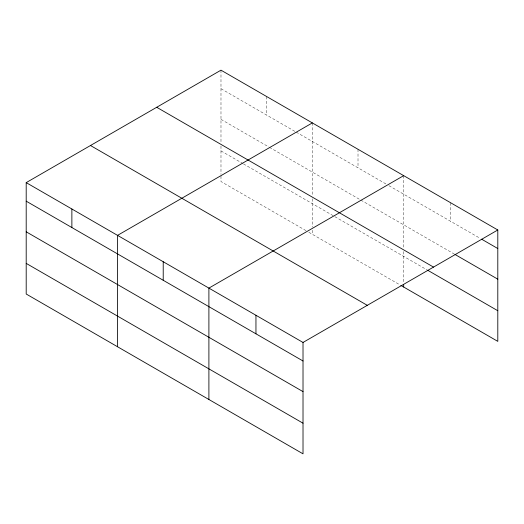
<?xml version="1.0" encoding="UTF-8"?>
<svg xmlns="http://www.w3.org/2000/svg" width="524" height="524" viewBox="0 0 524 524"><rect width="100%" height="100%" fill="white"/><g stroke="black" fill="none" stroke-linecap="round" stroke-linejoin="round"><path stroke-width="0.39" stroke-dasharray="2.62 1.97" d="M220.984 88.713L295.471 131.714M296.171 132.12L386.116 184.048M388.926 185.673L480.239 238.394M220.984 119.354L268.766 146.936M269.474 147.342L360.119 199.677M360.82 200.083L454.256 254.029M220.984 150.919L242.769 163.495M243.47 163.901L334.116 216.235M334.823 216.641L426.864 269.775M306.009 230.645L220.984 181.553L220.984 175.108M308.819 232.263L400.172 285.004M450.745 202.814L450.745 221.364M403.683 175.651L403.683 248.304M403.683 251.54L403.683 282.999M358.01 149.281L358.01 167.824M312.337 122.911L312.337 195.563M312.337 198.799L312.337 227.036M312.337 230.265L312.337 234.293M266.664 96.54L266.664 115.084M220.984 70.17L220.984 142.823M220.984 146.058L220.984 174.296"/><path stroke-width="0.79" d="M26.2 182.627L303.016 342.447L303.016 453.83L26.2 294.016L26.2 182.627L220.984 70.17L497.8 229.984L497.8 341.373L400.873 285.41M312.337 122.911L117.546 235.368L117.546 346.75M403.683 175.651L208.899 288.108L208.899 399.491M303.016 342.447L497.8 229.984M481.648 239.206L497.8 248.533M454.956 254.435L497.8 279.168M156.709 107.282L433.518 267.096M427.564 270.181L497.8 310.732M90.482 145.515L367.291 305.335M26.2 201.17L303.016 360.99M26.2 231.811L303.016 391.625M26.2 263.376L303.016 423.196M403.683 284.617L403.683 287.034M255.954 315.278L255.954 333.821M163.219 261.738L163.219 280.281M71.873 208.997L71.873 227.54"/></g></svg>
